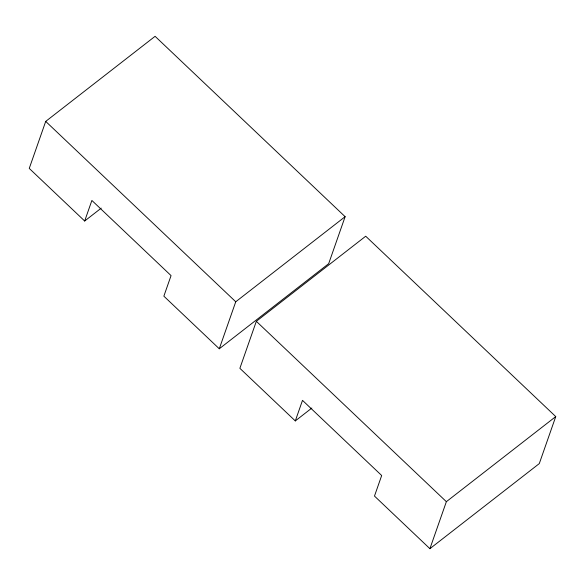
<?xml version="1.0" encoding="UTF-8"?>
<svg xmlns="http://www.w3.org/2000/svg" width="585" height="585" viewBox="0 0 585 585"><rect width="100%" height="100%" fill="white"/><g stroke="black" fill="none" stroke-linecap="round" stroke-linejoin="round"><path stroke-width="0.88" d="M84.679 221.013L91.882 200.45L171.061 275.608L163.858 296.171L219.287 348.777L328.668 263.689L345.128 216.684L155.091 36.314L45.71 121.402L29.25 168.407L84.679 221.013L101.227 208.143M219.287 348.777L235.748 301.772L345.128 216.684M295.301 420.922L302.503 400.359L381.683 475.51L374.48 496.073L429.909 548.686L539.29 463.598L555.75 416.593L365.713 236.223L256.332 321.311L239.872 368.316L295.301 420.922L311.849 408.045M429.909 548.686L446.37 501.681L555.75 416.593M45.71 121.402L235.748 301.772M256.332 321.311L446.37 501.681"/></g></svg>
